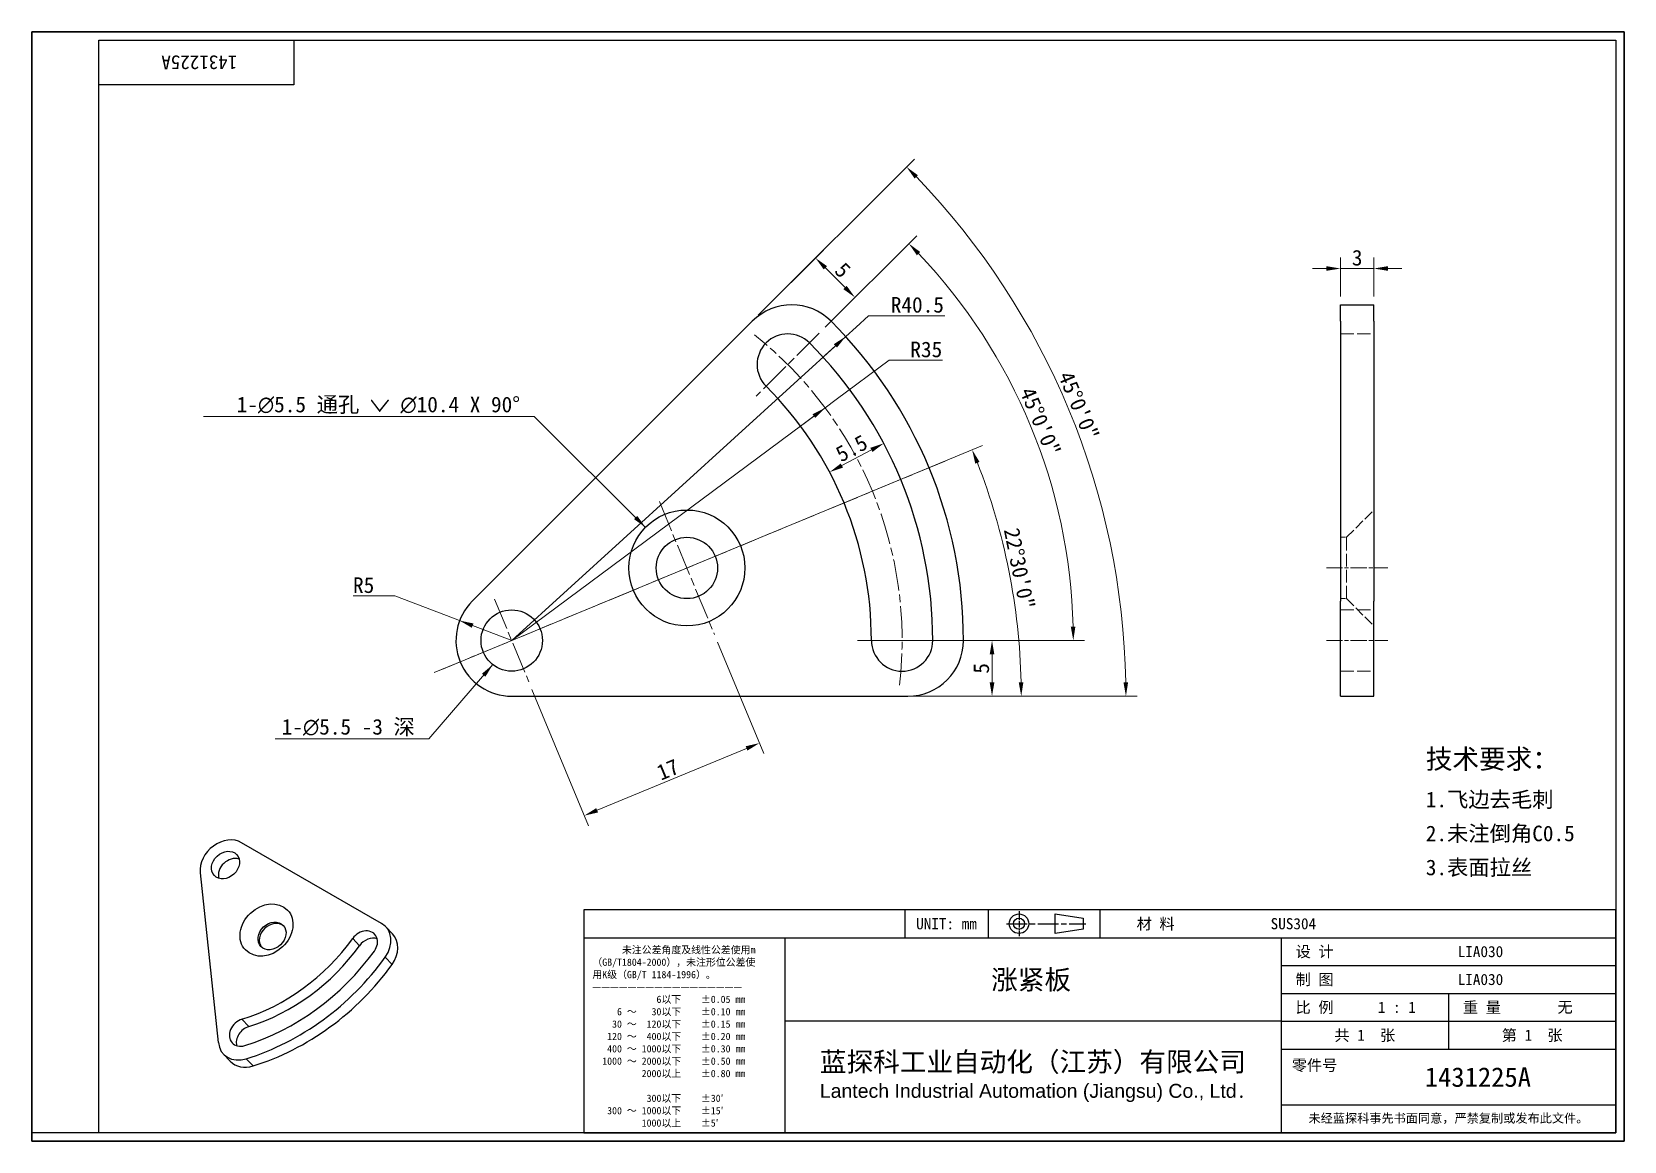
# Model space of a CAD drawing. Header units: millimetres. Extents: x 6 to 292, y 5 to 205.
import ezdxf
from ezdxf.enums import TextEntityAlignment as Align

# ---------------------------------------------------------------- set-up
doc = ezdxf.new("R2010")
doc.units = ezdxf.units.MM
doc.linetypes.add('CHAIN', pattern=[0.3543, 0.2362, -0.0295, 0.0591, -0.0295])
doc.linetypes.add('DASHED', pattern=[0.2067, 0.1654, -0.0413])
for name, color, linetype, lineweight in [('1', 7, 'Continuous', 18), ('可见 (ISO)', 7, 'Continuous', 25), ('可见窄的 (ISO)', 7, 'Continuous', 18), ('图框 (ISO)', 7, 'Continuous', 35), ('标题 (ISO)', 7, 'Continuous', 25)]:
    doc.layers.add(name, color=color, linetype=linetype, lineweight=lineweight)
for name, color, linetype, lineweight, true_color in [('中心标记 (ISO)', 1, 'CHAIN', 18, 0xff0000), ('中心线 (ISO)', 1, 'CHAIN', 18, 0xff0000), ('尺寸 (ISO)', 7, 'Continuous', 18, 0x008000), ('符号 (ISO)', 7, 'Continuous', 18, 0x008000), ('隐藏 (ISO)', 5, 'DASHED', 18, 0x0000ff)]:
    doc.layers.add(name, color=color, linetype=linetype, lineweight=lineweight, true_color=true_color)
doc.styles.add('文本样式164', font='SimSun.ttf')
doc.styles.add('文本样式165', font='SimSun.ttf')
doc.styles.add('文本样式74', font='SimSun.ttf')
doc.styles.add('最新国标', font='simfang.ttf')
doc.styles.add('注释文本 (ISO)', font='simfang.ttf')
doc.dimstyles.new('默认 (GB)', dxfattribs={"dimtxt": 2.8, "dimasz": 2.5, "dimexe": 2, "dimexo": 1.5, "dimgap": 0.5, "dimtad": 1, "dimtoh": 1, "dimdsep": 46, "dimtxsty": '最新国标', "dimcen": 0.09, "dimdle": 10, "dimclrd": 256, "dimclre": 256, "dimclrt": 256, "dimaunit": 1, "dimadec": 3, "dimazin": 2, "dimtfac": 0.535714, "dimtdec": 3, "dimtmove": 0, "dimatfit": 3, "dimfxl": 0, "dimtolj": 1, "dimlwd": -1, "dimlwe": -1, "dimarcsym": 0})
doc.dimstyles.new('默认 (GB)$7', dxfattribs={"dimtxt": 2.8, "dimasz": 2.5, "dimexe": 2, "dimexo": 1.5, "dimgap": 0.5, "dimtad": 1, "dimtoh": 1, "dimdsep": 46, "dimtxsty": '最新国标', "dimcen": 0.09, "dimdle": 10, "dimclrd": 256, "dimclre": 256, "dimclrt": 256, "dimaunit": 1, "dimadec": 3, "dimazin": 2, "dimtfac": 0.535714, "dimtdec": 3, "dimtmove": 0, "dimatfit": 3, "dimfxl": 0, "dimtolj": 1, "dimlwd": -1, "dimlwe": -1, "dimarcsym": 0})

# ---------------------------------------------------------------- blocks, each defined once
blk = doc.blocks.new('图框 最新国标')
at = {"layer": '图框 (ISO)'}
for p, q in [((6, 7), (6, 204.5)), ((6, 204.5), (291.5, 204.5)), ((291.5, 204.5), (291.5, 5.5)), ((6, 7), (6, 5.5)), ((6, 7), (6, 5.5)), ((291.5, 5.5), (6, 5.5))]:
    blk.add_line(p, q, dxfattribs=at)
at = {"layer": '图框 (ISO)', "color": 7, "linetype": 'Continuous', "lineweight": 25}
for p, q in [((18, 203), (290, 203)), ((18, 7), (18, 203)), ((18, 203), (290, 203)), ((53, 203), (53, 195)), ((290, 203), (290, 7)), ((290, 203), (290, 7)), ((53, 195), (18, 195)), ((290, 7), (6, 7)), ((290, 7), (18, 7))]:
    blk.add_line(p, q, dxfattribs=at)
at = {"layer": '图框 (ISO)', "style": '文本样式74'}
blk.add_attdef('零件代号_001', (42.82, 200.25), '', height=2.5, rotation=180, dxfattribs=at)
blk = doc.blocks.new('标题栏 最新国标')
at = {"layer": '标题 (ISO)'}
for p, q in [((381.98, -183.84), (196.98, -183.84)), ((196.98, -183.84), (196.98, -223.84)), ((254.48, -183.84), (254.48, -188.84)), ((269.48, -183.84), (269.48, -188.84)), ((281.48, -188.09), (281.48, -184.59)), ((281.48, -184.59), (286.48, -185.34)), ((286.48, -185.34), (286.48, -187.34)), ((289.48, -183.84), (289.48, -188.84)), ((381.98, -223.84), (381.98, -183.84)), ((383.48, -183.84), (383.48, -225.34)), ((286.48, -187.34), (281.48, -188.09)), ((196.98, -188.84), (381.98, -188.84)), ((232.98, -188.84), (232.98, -223.84)), ((321.98, -188.84), (321.98, -223.84)), ((321.98, -193.84), (381.98, -193.84)), ((321.98, -198.84), (381.98, -198.84)), ((351.98, -198.84), (351.98, -208.84)), ((321.98, -203.84), (232.98, -203.84)), ((321.98, -203.84), (381.98, -203.84)), ((321.98, -208.84), (381.98, -208.84)), ((321.98, -218.84), (381.98, -218.84)), ((196.98, -223.84), (381.98, -223.84)), ((383.48, -225.34), (196.98, -225.34))]:
    blk.add_line(p, q, dxfattribs=at)
at = {"layer": '标题 (ISO)', "linetype": 'CHAIN', "ltscale": 5.000333}
blk.add_line((274.98, -184.09), (274.98, -188.59), dxfattribs=at)
at = {"layer": '标题 (ISO)', "linetype": 'CHAIN', "ltscale": 15.834605}
blk.add_line((272.73, -186.34), (286.98, -186.34), dxfattribs=at)
at = {"layer": '标题 (ISO)'}
for radius in [1.75, 1]:
    blk.add_circle((274.98, -186.34), radius, dxfattribs=at)
at = {"layer": '1', "style": '文本样式164'}
for s, p in [('UNIT: mm', (261.98, -186.34)), ('材 料', (299.48, -186.34)), ('设 计', (327.98, -191.34)), ('制 图', (327.98, -196.34)), ('比 例', (327.98, -201.34)), ('重 量', (357.98, -201.34)), ('共 1  张', (336.98, -206.34)), ('第 1  张', (366.98, -206.34))]:
    blk.add_text(s, height=2, dxfattribs=at).set_placement(p, align=Align.MIDDLE_CENTER)
at = {"layer": '标题 (ISO)', "style": '注释文本 (ISO)'}
for s, insert, char_height, attachment_point, line_spacing_factor in [('\\fSimSun|b0|i0;{\\H1.3000;      未注公差角度及线性公差使用m\\P}\\fSimSun|b0|i0;{\\H1.3000;（GB/T1804-2000），未注形位公差使\\P}\\fSimSun|b0|i0;{\\H1.3000;用K级（GB/T 1184-1996）。\\P}\\fSimSun|b0|i0;{\\H1.3000;—————————————————\\P}\\fSimSun|b0|i0;{\\H1.3000;             6以下    ±0.05 mm\\P}\\fSimSun|b0|i0;{\\H1.3000;     6 ～   30以下    ±0.10 mm\\P}\\fSimSun|b0|i0;{\\H1.3000;    30 ～  120以下    ±0.15 mm\\P}\\fSimSun|b0|i0;{\\H1.3000;   120 ～  400以下    ±0.20 mm\\P}\\fSimSun|b0|i0;{\\H1.3000;   400 ～ 1000以下    ±0.30 mm\\P}\\fSimSun|b0|i0;{\\H1.3000;  1000 ～ 2000以下    ±0.50 mm\\P}\\fSimSun|b0|i0;{\\H1.3000;          2000以上    ±0.80 mm\\P}\\fSimSun|b0|i0;{\\H1.3000;\\P}\\fSimSun|b0|i0;{\\H1.3000;           300以下    ±30′\\P}\\fSimSun|b0|i0;{\\H1.3000;   300 ～ 1000以下    ±15′\\P}\\fSimSun|b0|i0;{\\H1.3000;          1000以上    ±5′}', (198.48, -206.63), 1.3, 4, 1.023913), ('{\\fMicrosoft YaHei|b0|i0|c134|p34;\\H1.75x;蓝探科工业自动化（江苏）有限公司\\P\\fArial|b0|i0|c0|p34;\\H0.71429x;Lantech Industrial Automation (Jiangsu) Co., Ltd\\fFangSong|b0|i0|c134|p49;.\\H1.15195x; }', (277.48, -213.84), 2, 5, 0.978695)]:
    blk.add_mtext(s, dxfattribs=dict(at, insert=insert, char_height=char_height, attachment_point=attachment_point, line_spacing_factor=line_spacing_factor))
at = {"layer": '标题 (ISO)', "attachment_point": 5, "style": '注释文本 (ISO)'}
for s, insert, char_height in [('\\fFangSong|b0|i0;零件号', (327.98, -211.84), 2), ('\\fSimSun|b0|i0;{\\H1.6000;未经蓝探科事先书面同意，严禁复制或发布此文件。}', (351.98, -221.34), 1.6)]:
    blk.add_mtext(s, dxfattribs=dict(at, insert=insert, char_height=char_height))
at = {"layer": '标题 (ISO)'}
for tag, p, height, style in [('材料_001', (320.09, -187.33), 2, '注释文本 (ISO)'), ('设计人_001', (353.63, -192.33), 2, '注释文本 (ISO)'), ('库存编号_001', (269.99, -198.13), 3.5, '文本样式165'), ('设计人_001', (353.63, -197.33), 2, '注释文本 (ISO)'), ('视图比例_001', (339.32, -202.33), 2, '注释文本 (ISO)'), ('质量\\P3;_001', (371.53, -202.3), 2, '注释文本 (ISO)'), ('零件代号_001', (347.74, -215.59), 3.5, '文本样式165')]:
    blk.add_attdef(tag, p, '', height=height, dxfattribs=dict(at, style=style))
blk = doc.blocks.new('*D5')
at = {"layer": 'Defpoints', "color": 0, "transparency": 16777216}
for p in [(82.7, 98.88), (92.04, 95.31)]:
    blk.add_point(p, dxfattribs=at)
at = {"layer": '尺寸 (ISO)', "color": 116, "true_color": 0x00803f, "transparency": 16777216}
for p, q in [((63.63, 103.31), (71.08, 103.31)), ((71.08, 103.31), (80.36, 99.77)), ((82.7, 98.88), (80.36, 99.77)), ((92.04, 95.31), (82.7, 98.88)), ((85.03, 97.99), (87.37, 97.09))]:
    blk.add_line(p, q, dxfattribs=at)
blk.add_solid([(85.18, 98.37), (84.88, 97.6), (82.7, 98.88)], dxfattribs=at)
at = {"layer": '尺寸 (ISO)', "transparency": 16777216, "insert": (65.49, 105.22), "char_height": 2.8, "attachment_point": 5, "style": '最新国标'}
blk.add_mtext('\\A1;R5', dxfattribs=at)
blk = doc.blocks.new('*D6')
at = {"layer": 'Defpoints', "color": 0, "transparency": 16777216}
for p in [(135.17, 152.59), (197.59, 120.06), (67.9, 85.31), (92.04, 85.31)]:
    blk.add_point(p, dxfattribs=at)
at = {"layer": '尺寸 (ISO)', "color": 116, "true_color": 0x00803f, "transparency": 16777216}
for p, q in [((136.23, 153.65), (164.25, 181.67)), ((93.54, 85.31), (204.17, 85.31))]:
    blk.add_line(p, q, dxfattribs=at)
blk.add_arc((67.9, 85.31), 134.27, 1.0668, 43.9332, dxfattribs=at)
for points in [[(164.29, 178.18), (164.89, 178.76), (162.84, 180.25)], [(202.56, 87.82), (201.73, 87.81), (202.17, 85.31)]]:
    blk.add_solid(points, dxfattribs=at)
at = {"layer": '尺寸 (ISO)', "transparency": 16777216, "insert": (193.71, 137.43), "char_height": 2.8, "attachment_point": 5, "rotation": 292.5, "style": '最新国标'}
blk.add_mtext('\\A1;45°0\'0"', dxfattribs=at)
blk = doc.blocks.new('*D7')
at = {"layer": 'Defpoints', "color": 0, "transparency": 16777216}
for p in [(182.41, 100.39), (78.13, 89.55), (67.9, 85.31), (92.04, 85.31)]:
    blk.add_point(p, dxfattribs=at)
at = {"layer": '尺寸 (ISO)', "color": 116, "true_color": 0x00803f, "transparency": 16777216}
for p, q in [((79.52, 90.12), (176.45, 130.28)), ((93.54, 85.31), (185.4, 85.31))]:
    blk.add_line(p, q, dxfattribs=at)
blk.add_arc((67.9, 85.31), 115.5, 1.2402, 21.2598, dxfattribs=at)
for points in [[(175.15, 127.04), (175.92, 127.35), (174.6, 129.51)], [(183.78, 87.82), (182.95, 87.81), (183.4, 85.31)]]:
    blk.add_solid(points, dxfattribs=at)
at = {"layer": '尺寸 (ISO)', "transparency": 16777216, "insert": (183.06, 108.22), "char_height": 2.8, "attachment_point": 5, "rotation": 281.25, "style": '最新国标'}
blk.add_mtext('\\A1;22°30\'0"', dxfattribs=at)
blk = doc.blocks.new('*D8')
at = {"layer": 'Defpoints', "color": 0, "transparency": 16777216}
for p in [(151.93, 149.85), (92.04, 95.31)]:
    blk.add_point(p, dxfattribs=at)
at = {"layer": '尺寸 (ISO)', "color": 116, "true_color": 0x00803f, "transparency": 16777216}
for p, q in [((151.93, 149.85), (153.78, 151.53)), ((156.03, 153.58), (153.78, 151.53)), ((169.7, 153.58), (156.03, 153.58)), ((92.04, 95.31), (151.93, 149.85)), ((150.08, 148.16), (148.23, 146.48))]:
    blk.add_line(p, q, dxfattribs=at)
blk.add_solid([(149.8, 148.47), (150.36, 147.86), (151.93, 149.85)], dxfattribs=at)
at = {"layer": '尺寸 (ISO)', "transparency": 16777216, "insert": (164.77, 155.51), "char_height": 2.8, "attachment_point": 5, "style": '最新国标'}
blk.add_mtext('\\A1;R40.5', dxfattribs=at)
blk = doc.blocks.new('*D9')
at = {"layer": 'Defpoints', "color": 0, "transparency": 16777216}
for p in [(148.23, 137.05), (92.04, 95.31)]:
    blk.add_point(p, dxfattribs=at)
at = {"layer": '尺寸 (ISO)', "color": 116, "true_color": 0x00803f, "transparency": 16777216}
for p, q in [((159.72, 145.59), (150.24, 138.54)), ((169.25, 145.59), (159.72, 145.59)), ((92.04, 95.31), (148.23, 137.05)), ((148.23, 137.05), (150.24, 138.54)), ((146.23, 135.56), (144.22, 134.07))]:
    blk.add_line(p, q, dxfattribs=at)
blk.add_solid([(145.98, 135.9), (146.47, 135.23), (148.23, 137.05)], dxfattribs=at)
at = {"layer": '尺寸 (ISO)', "transparency": 16777216, "insert": (166.37, 147.51), "char_height": 2.8, "attachment_point": 5, "style": '最新国标'}
blk.add_mtext('\\A1;R35', dxfattribs=at)
blk = doc.blocks.new('*D10')
at = {"layer": 'Defpoints', "color": 0, "transparency": 16777216}
for p in [(158.75, 130.67), (149.03, 125.52), (149.03, 125.52)]:
    blk.add_point(p, dxfattribs=at)
at = {"layer": '尺寸 (ISO)', "color": 116, "true_color": 0x00803f, "transparency": 16777216}
blk.add_line((156.54, 129.5), (151.24, 126.69), dxfattribs=at)
for points in [[(156.34, 129.87), (156.73, 129.14), (158.75, 130.67)], [(151.04, 127.06), (151.43, 126.33), (149.03, 125.52)]]:
    blk.add_solid(points, dxfattribs=at)
at = {"layer": '尺寸 (ISO)', "transparency": 16777216, "insert": (152.98, 129.8), "char_height": 2.8, "attachment_point": 5, "rotation": 27.9296, "style": '最新国标'}
blk.add_mtext('\\A1;5.5', dxfattribs=at)
blk = doc.blocks.new('*D11')
at = {"layer": 'Defpoints', "color": 0, "transparency": 16777216}
for p in [(147.19, 150.47), (189.3, 121.37), (92.04, 95.31), (154.04, 95.31)]:
    blk.add_point(p, dxfattribs=at)
at = {"layer": '尺寸 (ISO)', "color": 116, "true_color": 0x00803f, "transparency": 16777216}
for p, q in [((148.25, 151.53), (164.65, 167.92)), ((155.54, 95.31), (194.73, 95.31))]:
    blk.add_line(p, q, dxfattribs=at)
blk.add_arc((92.04, 95.31), 100.69, 1.4226, 43.5774, dxfattribs=at)
for points in [[(164.68, 164.43), (165.28, 165.01), (163.24, 166.51)], [(193.11, 97.82), (192.28, 97.81), (192.73, 95.31)]]:
    blk.add_solid(points, dxfattribs=at)
at = {"layer": '尺寸 (ISO)', "transparency": 16777216, "insert": (186.83, 134.58), "char_height": 2.8, "attachment_point": 5, "rotation": 292.5, "style": '最新国标'}
blk.add_mtext('\\A1;45°0\'0"', dxfattribs=at)
blk = doc.blocks.new('*D12')
at = {"layer": 'Defpoints', "color": 0, "transparency": 16777216}
for p in [(128.39, 96.4), (95.1, 87.92), (136.46, 76.91)]:
    blk.add_point(p, dxfattribs=at)
at = {"layer": '尺寸 (ISO)', "color": 116, "true_color": 0x00803f, "transparency": 16777216}
for p, q in [((128.96, 95.02), (137.23, 75.06)), ((95.67, 86.53), (105.82, 62.05)), ((107.36, 64.86), (134.15, 75.95))]:
    blk.add_line(p, q, dxfattribs=at)
for points in [[(133.99, 76.34), (134.31, 75.57), (136.46, 76.91)], [(107.2, 65.24), (107.52, 64.47), (105.05, 63.9)]]:
    blk.add_solid(points, dxfattribs=at)
at = {"layer": '尺寸 (ISO)', "transparency": 16777216, "insert": (120.02, 72.18), "char_height": 2.8, "attachment_point": 5, "rotation": 22.5, "style": '最新国标'}
blk.add_mtext('\\A1;17', dxfattribs=at)
blk = doc.blocks.new('*D13')
at = {"layer": 'Defpoints', "color": 0, "transparency": 16777216}
for p in [(170.04, 95.31), (163.04, 85.31), (178.16, 85.31)]:
    blk.add_point(p, dxfattribs=at)
at = {"layer": '尺寸 (ISO)', "color": 116, "true_color": 0x00803f, "transparency": 16777216}
for p, q in [((171.54, 95.31), (180.16, 95.31)), ((178.16, 92.81), (178.16, 87.81)), ((164.54, 85.31), (180.16, 85.31))]:
    blk.add_line(p, q, dxfattribs=at)
for points in [[(177.74, 92.81), (178.58, 92.81), (178.16, 95.31)], [(177.74, 87.81), (178.58, 87.81), (178.16, 85.31)]]:
    blk.add_solid(points, dxfattribs=at)
at = {"layer": '尺寸 (ISO)', "transparency": 16777216, "insert": (176.24, 90.31), "char_height": 2.8, "attachment_point": 5, "rotation": 90, "style": '最新国标'}
blk.add_mtext('\\A1;5', dxfattribs=at)
blk = doc.blocks.new('*D14')
at = {"layer": 'Defpoints', "color": 0, "transparency": 16777216}
for p in [(146.51, 163.93), (135.17, 152.59), (147.19, 150.47)]:
    blk.add_point(p, dxfattribs=at)
at = {"layer": '尺寸 (ISO)', "color": 116, "true_color": 0x00803f, "transparency": 16777216}
for p, q in [((136.23, 153.65), (147.93, 165.34)), ((151.82, 158.63), (148.28, 162.16)), ((148.25, 151.53), (155, 158.27))]:
    blk.add_line(p, q, dxfattribs=at)
for points in [[(148.58, 162.46), (147.99, 161.87), (146.51, 163.93)], [(152.11, 158.92), (151.52, 158.33), (153.59, 156.86)]]:
    blk.add_solid(points, dxfattribs=at)
at = {"layer": '尺寸 (ISO)', "transparency": 16777216, "insert": (151.4, 161.75), "char_height": 2.8, "attachment_point": 5, "rotation": 315, "style": '最新国标'}
blk.add_mtext('\\A1;5', dxfattribs=at)
blk = doc.blocks.new('*D15')
at = {"layer": 'Defpoints', "color": 0, "transparency": 16777216}
for p in [(246.63, 162.04), (240.63, 155.52), (246.63, 155.52)]:
    blk.add_point(p, dxfattribs=at)
at = {"layer": '尺寸 (ISO)', "color": 116, "true_color": 0x00803f, "transparency": 16777216}
for p, q in [((240.63, 157.02), (240.63, 164.04)), ((246.63, 157.02), (246.63, 164.04)), ((238.13, 162.04), (235.63, 162.04)), ((240.63, 162.04), (243.13, 162.04)), ((243.13, 162.04), (244.13, 162.04)), ((246.63, 162.04), (244.13, 162.04)), ((249.13, 162.04), (251.63, 162.04))]:
    blk.add_line(p, q, dxfattribs=at)
for points in [[(238.13, 162.46), (238.13, 161.63), (240.63, 162.04)], [(249.13, 162.46), (249.13, 161.63), (246.63, 162.04)]]:
    blk.add_solid(points, dxfattribs=at)
at = {"layer": '尺寸 (ISO)', "transparency": 16777216, "insert": (243.63, 163.96), "char_height": 2.8, "attachment_point": 5, "style": '最新国标'}
blk.add_mtext('\\A1;3', dxfattribs=at)

msp = doc.modelspace()

# ---------------------------------------------------------------- linework, layer by layer
at = {"layer": '中心标记 (ISO)', "ltscale": 23.990969}
for p, q in [((147.193, 150.466), (135.88, 139.152)), ((118.514, 120.241), (128.388, 96.404)), ((88.978, 102.702), (95.101, 87.92)), ((154.039, 95.311), (170.039, 95.311))]:
    msp.add_line(p, q, dxfattribs=at)
at = {"layer": '中心线 (ISO)', "ltscale": 23.990969}
msp.add_line((78.132, 89.551), (170.097, 127.644), dxfattribs=at)
at = {"layer": '中心线 (ISO)', "ltscale": 12.223182}
for p, q in [((238.131, 108.323), (249.131, 108.323)), ((238.131, 95.311), (249.131, 95.311))]:
    msp.add_line(p, q, dxfattribs=at)
at = {"layer": '中心线 (ISO)', "ltscale": 23.990969}
msp.add_arc((92.039, 95.311), 70, 353.45191, 51.54809, dxfattribs=at)
at = {"layer": '可见 (ISO)'}
for p, q in [((240.631, 152.587), (240.631, 155.516)), ((240.631, 155.516), (246.631, 155.516)), ((246.631, 152.587), (246.631, 155.516)), ((135.173, 152.587), (84.968, 102.382)), ((240.631, 152.587), (240.631, 102.382)), ((246.631, 152.587), (246.631, 102.382)), ((240.631, 85.311), (240.631, 102.382)), ((246.631, 85.311), (246.631, 102.382)), ((92.039, 85.311), (163.039, 85.311)), ((240.631, 85.311), (246.631, 85.311)), ((68.711, 44.553), (43.608, 59.046)), ((36.18, 53.621), (39.437, 23.172)), ((70.678, 42.675), (69.454, 43.968)), ((41.573, 19.842), (40.349, 21.135))]:
    msp.add_line(p, q, dxfattribs=at)
for centre, radius in [((123.451, 108.323), 10.4), ((123.451, 108.323), 5.5), ((92.039, 95.311), 5.5)]:
    msp.add_circle(centre, radius, dxfattribs=at)
for centre, radius, start, end in [((142.244, 145.516), 10, 45, 135), ((92.039, 95.311), 81, 0, 45), ((141.537, 144.809), 5.5, 45, 225), ((92.039, 95.311), 75.5, 0, 45), ((92.039, 95.311), 64.5, 0, 45), ((92.039, 95.311), 10, 135, 270), ((162.039, 95.311), 5.5, 180, 0), ((163.039, 95.311), 10, 270, 0)]:
    msp.add_arc(centre, radius, start, end, dxfattribs=at)
for centre, major_axis, start_param, end_param in [((40.721, 55.023), (3.63, 3.439), 0.2347376, 2.5909321), ((41.946, 53.73), (1.996, 1.891), 0.4140988, 2.7274939), ((49.296, 42.082), (1.996, 1.891), 0.073834, 3.0677587), ((65.47, 40.734), (1.996, 1.891), 4.9471266, 8.0887193), ((65.824, 40.53), (3.63, 3.439), 4.9471266, 6.5179229), ((40.721, 55.023), (23.413, 22.179), 4.1617284, 4.9471266), ((41.946, 53.73), (23.413, 22.179), 4.1617284, 4.9471266), ((66.695, 39.441), (1.996, 1.891), 0.4140988, 1.805534), ((67.049, 39.237), (3.63, 3.439), 4.9471266, 6.2831853), ((40.721, 55.023), (-27.406, -25.961), 1.0201358, 1.805534), ((40.721, 55.023), (29.402, 27.852), 4.1617284, 4.9471266), ((41.946, 53.73), (29.402, 27.852), 4.1617284, 4.9471266), ((43.933, 25.003), (-1.996, -1.891), 4.1617284, 7.3033211), ((45.158, 23.71), (1.996, 1.891), 1.0201358, 2.7274939), ((43.979, 24.574), (-3.63, -3.439), 5.7325248, 7.3033211), ((45.203, 23.281), (-3.63, -3.439), 0, 1.0201358)]:
    msp.add_ellipse(centre, major_axis=major_axis, ratio=0.8047379, start_param=start_param, end_param=end_param, dxfattribs=at)
for centre, major_axis in [((40.721, 55.023), (1.996, 1.891)), ((48.071, 43.375), (-3.775, -3.576)), ((49.071, 42.319), (1.996, 1.891))]:
    msp.add_ellipse(centre, major_axis=major_axis, ratio=0.8047379, dxfattribs=at)
at = {"layer": '可见窄的 (ISO)'}
for p, q in [((64.75, 40.564), (63.526, 41.857)), ((70.584, 37.196), (69.359, 38.489)), ((44.905, 26.068), (43.68, 27.361)), ((45.662, 18.992), (44.437, 20.285))]:
    msp.add_line(p, q, dxfattribs=at)
at = {"layer": '隐藏 (ISO)', "ltscale": 14.513788}
for p, q in [((240.631, 150.309), (246.631, 150.309)), ((240.631, 100.811), (246.631, 100.811)), ((240.631, 89.811), (246.631, 89.811))]:
    msp.add_line(p, q, dxfattribs=at)
at = {"layer": '隐藏 (ISO)', "ltscale": 11.175047}
for p, q in [((241.731, 113.823), (246.631, 118.723)), ((241.731, 102.823), (246.631, 97.923))]:
    msp.add_line(p, q, dxfattribs=at)
at = {"layer": '隐藏 (ISO)', "ltscale": 2.095066}
for p, q in [((240.631, 113.823), (241.731, 113.823)), ((240.631, 102.823), (241.731, 102.823))]:
    msp.add_line(p, q, dxfattribs=at)
at = {"layer": '隐藏 (ISO)', "ltscale": 13.932237}
msp.add_line((241.731, 102.823), (241.731, 113.823), dxfattribs=at)

# ---------------------------------------------------------------- block references
msp.add_blockref('图框 最新国标', (0, 0)).add_auto_attribs({'零件代号_001': '1431225A'})
ref = msp.add_blockref('标题栏 最新国标', (-91.983, 230.844))
ref.add_attrib('零件代号_001', '1431225A', (255.754, 15.25), dxfattribs={"layer": '标题 (ISO)', "height": 3.5, "style": '文本样式165'})
ref.add_attrib('库存编号_001', '涨紧板', (178.011, 32.711), dxfattribs={"layer": '标题 (ISO)', "height": 3.5, "style": '文本样式165'})
ref.add_attrib('质量\\P3;_001', '无', (279.543, 28.54), dxfattribs={"layer": '标题 (ISO)', "height": 2, "style": '注释文本 (ISO)'})
ref.add_attrib('视图比例_001', '1 : 1', (247.337, 28.517), dxfattribs={"layer": '标题 (ISO)', "height": 2, "style": '注释文本 (ISO)'})
ref.add_attrib('设计人_001', 'LIA030', (261.651, 38.511), dxfattribs={"layer": '标题 (ISO)', "height": 2, "style": '注释文本 (ISO)'})
ref.add_attrib('设计人_001', 'LIA030', (261.651, 33.511), dxfattribs={"layer": '标题 (ISO)', "height": 2, "style": '注释文本 (ISO)'})
ref.add_attrib('材料_001', 'SUS304', (228.111, 43.511), dxfattribs={"layer": '标题 (ISO)', "height": 2, "style": '注释文本 (ISO)'})

# ---------------------------------------------------------------- texts
at = {"layer": '符号 (ISO)'}
for s, insert, char_height, width, attachment_point, line_spacing_factor, style in [('1-\\fAIGDT|b0|i0;{\\H2.8000;n}\\fFangSong|b0|i0;{\\H2.8000;5.5 通孔 }\\fAIGDT|b0|i0;{\\H2.8000;w}\\fFangSong|b0|i0;{\\H2.8000; }\\fAIGDT|b0|i0;{\\H2.8000;n}\\fFangSong|b0|i0;{\\H2.8000;10.4 X 90°}', (93.546, 135.942), 2.8, 61.17369, 9, 0.49, '最新国标'), ('1-\\fAIGDT|b0|i0;{\\H2.8000;n}\\fFangSong|b0|i0;{\\H2.8000;5.5 -3 深}', (74.674, 78.145), 2.8, 26.45474, 9, 0.49, '最新国标'), ('{\\H1.75x;技术要求：\\H0.8x;\\P1.飞边去毛刺\\P2.未注倒角C0.5\\P3.表面拉丝}', (255.934, 64.357), 2, 29.34269, 4, 1.305367, '注释文本 (ISO)')]:
    msp.add_mtext(s, dxfattribs=dict(at, insert=insert, char_height=char_height, width=width, attachment_point=attachment_point, line_spacing_factor=line_spacing_factor, style=style))

# ---------------------------------------------------------------- dimensions: what is measured, and where the dimension line sits
at = {"layer": '尺寸 (ISO)', "color": 116, "true_color": 0x00803f}
for base, center, p1, p2, picture, middle in [((197.59, 120.063), (67.897, 85.311), (92.039, 85.311), (135.173, 152.587), '*D6', (191.945, 136.694)), ((189.2959, 121.3712), (92.0391, 95.3113), (154.0391, 95.3113), (147.1934, 150.4656), '*D11', (185.0624, 133.8428)), ((182.4071, 100.3869), (67.897, 85.3113), (92.0391, 85.3113), (78.1324, 89.551), '*D7', (181.1759, 107.8439))]:
    dim = msp.add_angular_dim_3p(base=base, center=center, p1=p1, p2=p2, dimstyle='默认 (GB)', override={"dimgap": 0.5, "dimtoh": 0, "dimtol": 0, "dimlim": 0, "dimtp": 0, "dimtm": 0, "dimtdec": 2}, dxfattribs=at)
    dim.commit()
    dim.dimension.update_dxf_attribs({"geometry": picture, "text_midpoint": middle, "dimtype": 165})
for base, p1, p2, angle, override, picture, middle in [((246.631, 162.045), (240.631, 155.516), (246.631, 155.516), 180, {"dimgap": 0.5, "dimtoh": 0, "dimdec": 2, "dimlfac": 0.5, "dimtol": 0, "dimlim": 0, "dimtp": 0, "dimtm": 0, "dimtdec": 3, "dimtofl": 0}, '*D15', (243.631, 162.045)), ((146.514, 163.929), (147.193, 150.466), (135.173, 152.587), 135, {"dimgap": 0.5, "dimtoh": 0, "dimdec": 2, "dimlfac": 0.5, "dimtol": 0, "dimlim": 0, "dimtp": 0, "dimtm": 0, "dimtdec": 3, "dimtofl": 0, "dimatfit": 1}, '*D14', (150.05, 160.393)), ((149.026, 125.522), (158.745, 130.674), (149.026, 125.522), 27.92959, {"dimgap": 0.5, "dimtoh": 0, "dimdec": 2, "dimlfac": 0.5, "dimse1": 1, "dimse2": 1, "dimtol": 0, "dimlim": 0, "dimtp": 0, "dimtm": 0, "dimtdec": 3, "dimtofl": 0, "dimatfit": 1}, '*D10', (153.886, 128.098)), ((136.462, 76.911), (95.101, 87.92), (128.388, 96.404), 202.5, {"dimgap": 0.5, "dimtoh": 0, "dimdec": 2, "dimlfac": 0.5, "dimtol": 0, "dimlim": 0, "dimtp": 0, "dimtm": 0, "dimtdec": 3, "dimtofl": 0, "dimatfit": 1}, '*D12', (120.756, 70.405)), ((178.16, 85.311), (170.039, 95.311), (163.039, 85.311), 270, {"dimgap": 0.5, "dimtoh": 0, "dimdec": 2, "dimlfac": 0.5, "dimtol": 0, "dimlim": 0, "dimtp": 0, "dimtm": 0, "dimtdec": 3, "dimtofl": 0, "dimatfit": 1}, '*D13', (178.16, 90.311))]:
    dim = msp.add_linear_dim(base=base, p1=p1, p2=p2, angle=angle, dimstyle='默认 (GB)', override=override, dxfattribs=at)
    dim.commit()
    dim.dimension.update_dxf_attribs({"geometry": picture, "text_midpoint": middle, "dimtype": 160})
for mpoint, picture, middle in [((151.93, 149.847), '*D8', (164.774, 153.584)), ((148.232, 137.053), '*D9', (166.369, 145.59)), ((82.696, 98.876), '*D5', (65.486, 103.308))]:
    dim = msp.add_radius_dim(center=(92.039, 95.311), mpoint=mpoint, dimstyle='默认 (GB)', override={"dimgap": 0.5, "dimtih": 1, "dimdec": 2, "dimlfac": 0.5, "dimcen": 0, "dimtol": 0, "dimlim": 0, "dimtp": 0, "dimtm": 0, "dimtdec": 3}, dxfattribs=at)
    dim.commit()
    dim.dimension.update_dxf_attribs({"geometry": picture, "text_midpoint": middle, "dimtype": 164})

# ---------------------------------------------------------------- leaders
at = {"layer": '符号 (ISO)', "annotation_type": 0, "has_hookline": 1, "hookline_direction": 1}
for points, text_width in [([(116.035, 115.613), (96.046, 135.475), (93.546, 135.475)], 56.741), ([(88.647, 90.982), (77.174, 77.678), (74.674, 77.678)], 25.049)]:
    msp.add_leader(points, dimstyle='默认 (GB)$7', override={"dimgap": 0, "dimtad": 1}, dxfattribs=dict(at, text_width=text_width))

doc.saveas('drawing.dxf')
